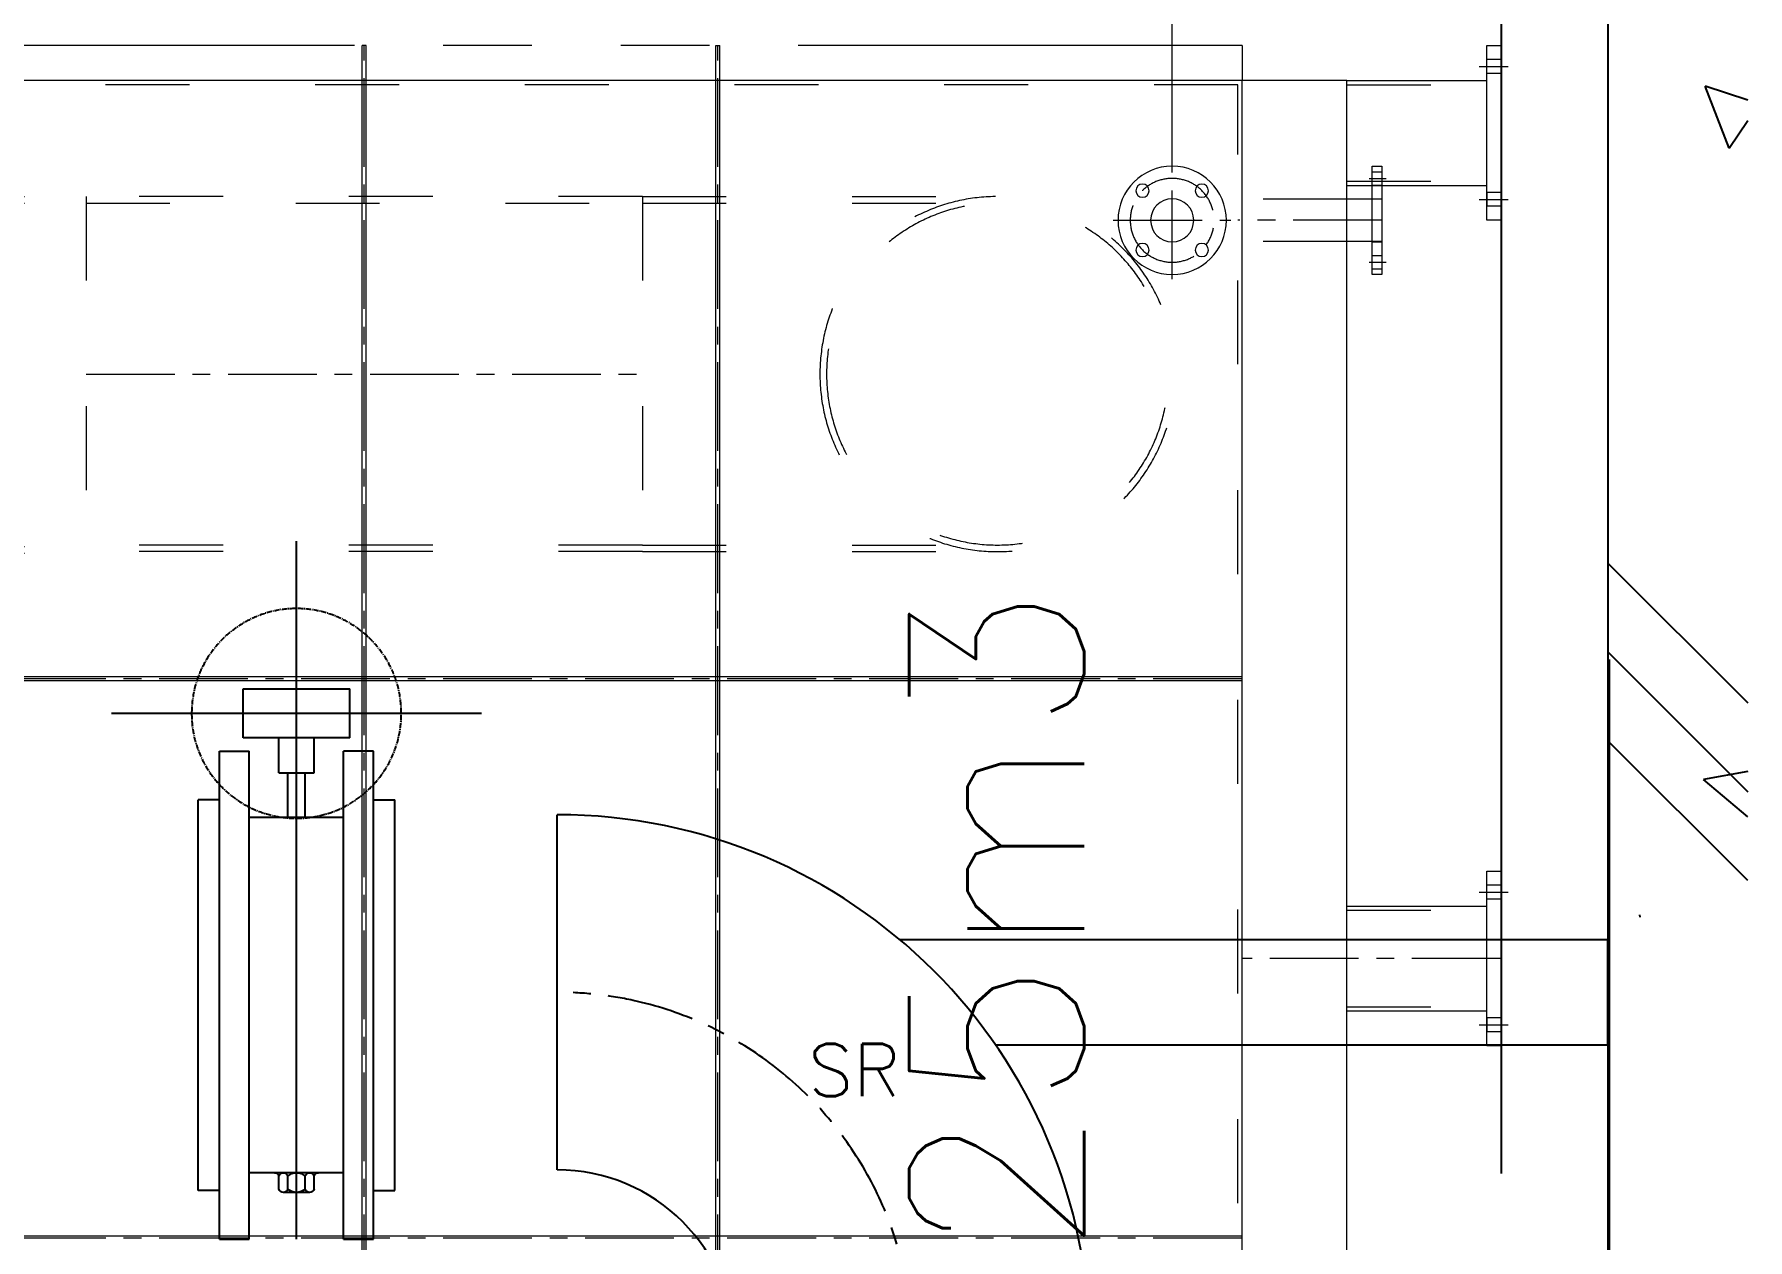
# Model space of a CAD drawing. Extents: x -181672 to 290600, y -29000 to 395522.
# Drawn here: x -6955 to -4504, y 45925 to 47650 of the extents above; entities that cross this region are included whole.
import ezdxf
from ezdxf.enums import TextEntityAlignment as Align

# ---------------------------------------------------------------- set-up
doc = ezdxf.new("R2010")
doc.units = 0
doc.header["$LTSCALE"] = 10
for name, pattern in [('XFM7P20PCW$0$ACAD_ISO03W100', [30, 12, -18]), ('XFM7P20PCW$0$CENTER', [2, 1.25, -0.25, 0.25, -0.25]), ('XFM7P20PCW$0$CENTER2', [1.125, 0.75, -0.125, 0.125, -0.125]), ('XFM7P20PCW$0$CENTERX2', [20.32, 12.7, -2.54, 2.54, -2.54]), ('XFM7P20PCW$0$HIDDEN', [9.525, 6.35, -3.175]), ('XFM7P20PCW$0$PHANTOMX2', [127, 63.5, -12.7, 12.7, -12.7, 12.7, -12.7])]:
    doc.linetypes.add(name, pattern=pattern)
for name, color, linetype in [('XFM7P20PCW$0$M-CWTR-CENT', 252, 'XFM7P20PCW$0$CENTER'), ('XFM7P20PCW$0$M-CWTR-VAVE', 252, 'Continuous'), ('XFM7P20PCW$0$M-HVAC-TEXT', 252, 'Continuous'), ('XFM7P20PCW$0$P-PCWR-20.7-P', 252, 'Continuous')]:
    doc.layers.add(name, color=color, linetype=linetype)
for name, color, linetype, lineweight in [('XFM7P20PCW$0$中心線', 252, 'XFM7P20PCW$0$CENTERX2', 9), ('XFM7P20PCW$0$假想線', 252, 'XFM7P20PCW$0$PHANTOMX2', 9), ('XFM7P20PCW$0$實線', 252, 'Continuous', 9), ('XFM7P20PCW$0$虛線', 252, 'XFM7P20PCW$0$ACAD_ISO03W100', 9)]:
    doc.layers.add(name, color=color, linetype=linetype, lineweight=lineweight)
doc.styles.add('XFM7P20PCW$0$Standard', font='txt.shx', dxfattribs={"bigfont": 'chineset.shx'})

# ---------------------------------------------------------------- blocks, each defined once
blk = doc.blocks.new('XFM7P20PCW$0$90h-20')
at = {"ltscale": 1000}
for p, q in [((4.36, 25.4), (4.36, 76.2)), ((29.76, 0), (80.56, 0))]:
    blk.add_line(p, q, dxfattribs=at)
for radius in [76.2, 25.4]:
    blk.add_arc((4.36, 0), radius, 0, 90, dxfattribs=at)
at = {"layer": 'XFM7P20PCW$0$M-CWTR-CENT'}
blk.add_arc((4.36, 0), 50.8, 0, 90, dxfattribs=at)
at = {"style": 'XFM7P20PCW$0$Standard'}
blk.add_text('SR', height=7.5, dxfattribs=at).set_placement((40.28, 35.92))
blk = doc.blocks.new('XFM7P20PCW$0$SL20')
at = {"color": 0, "linetype": 'ByBlock'}
for p, q in [((0, -34.925), (0, 34.925)), ((4.28625, 34.925), (0, 34.925)), ((4.28625, -34.925), (4.28625, 34.925)), ((4.28625, 27.94), (7.3025, 27.94)), ((7.3025, -27.94), (7.3025, 27.94)), ((4.28625, -27.94), (7.3025, -27.94)), ((4.28625, -34.925), (0, -34.925))]:
    blk.add_line(p, q, dxfattribs=at)
blk = doc.blocks.new('XFM7P20PCW$0$A$C4E284B51')
at = {"color": 1}
for p, q in [((57710.6, -10947.6), (57710.6, -9949.2)), ((57446.1, -10195.4), (57975.1, -10195.4))]:
    blk.add_line(p, q, dxfattribs=at)
at = {"layer": 'XFM7P20PCW$0$M-CWTR-VAVE'}
for p, q in [((57787, -10160.4), (57634.2, -10160.4)), ((57634.2, -10230.4), (57634.2, -10160.4)), ((57787, -10230.4), (57787, -10160.4)), ((57634.2, -10230.4), (57787, -10230.4)), ((57685.5, -10280.6), (57685.5, -10230.4)), ((57735.7, -10280.6), (57735.7, -10230.4)), ((57735.7, -10280.6), (57685.5, -10280.6)), ((57698, -10344.4), (57698, -10280.6)), ((57723.1, -10344.4), (57723.1, -10280.6)), ((57643.1, -10344.4), (57778.1, -10344.4)), ((57643.1, -10852.4), (57778.1, -10852.4)), ((57685.5, -10875.6), (57685.5, -10857.4)), ((57698, -10875.6), (57698, -10857.4)), ((57723.1, -10875.6), (57723.1, -10857.4)), ((57735.7, -10875.6), (57735.7, -10857.4)), ((57691.8, -10880.6), (57729.4, -10880.6)), ((57643.1, -10947.6), (57600.3, -10947.6)), ((57778.1, -10947.6), (57820.9, -10947.6))]:
    blk.add_line(p, q, dxfattribs=at)
at = {"layer": 'XFM7P20PCW$0$M-CWTR-VAVE', "linetype": 'XFM7P20PCW$0$CENTER2'}
blk.add_circle((57710.6, -10195.4), 150, dxfattribs=at)
at = {"layer": 'XFM7P20PCW$0$M-CWTR-VAVE'}
for centre, radius, start, end in [((57679.2, -10858.8), 6.43, 12.6804, 90), ((57691.8, -10858.8), 6.43, 12.6804, 167.3196), ((57710.6, -10870.6), 18.2, 46.3972, 133.6028), ((57729.4, -10858.8), 6.43, 12.6804, 167.3196), ((57742, -10858.8), 6.43, 90, 167.3196), ((57691.8, -10874.2), 6.43, 192.6804, 347.3196), ((57710.6, -10862.4), 18.2, 226.3972, 313.6028), ((57729.4, -10874.2), 6.43, 192.6804, 347.3196)]:
    blk.add_arc(centre, radius, start, end, dxfattribs=at)
at = {"layer": 'XFM7P20PCW$0$M-CWTR-VAVE', "yscale": 10, "zscale": 10}
for p, xscale in [((57643.1, -10598.4), -10), ((57778.1, -10598.4), 10)]:
    blk.add_blockref('XFM7P20PCW$0$SL20', p, dxfattribs=dict(at, xscale=xscale))
blk = doc.blocks.new('XFM7P20PCW$0$A$C73C75AB7')
at = {"layer": 'XFM7P20PCW$0$實線'}
for p, q in [((250, 20), (0, 20)), ((0, 20), (0, 0)), ((250, 0), (250, 20)), ((0, 0), (250, 0))]:
    blk.add_line(p, q, dxfattribs=at)
blk = doc.blocks.new('XFM7P20PCW$0$A$C1D1D25E1')
at = {"layer": 'XFM7P20PCW$0$中心線'}
for p, q in [((30, 41.3), (30, 0)), ((220, 41.3), (220, 0))]:
    blk.add_line(p, q, dxfattribs=at)
at = {"layer": 'XFM7P20PCW$0$實線'}
for p, q in [((50, 230.6), (50, 30.6)), ((200, 230.6), (200, 30.6)), ((210, 30.6), (230, 30.6))]:
    blk.add_line(p, q, dxfattribs=at)
at = {"layer": 'XFM7P20PCW$0$虛線'}
for p, q in [((56, 230.6), (56, 30.6)), ((194, 230.6), (194, 30.6)), ((20, 10.6), (20, 30.6)), ((40, 10.6), (40, 30.6)), ((210, 10.6), (210, 30.6)), ((230, 10.6), (230, 30.6))]:
    blk.add_line(p, q, dxfattribs=at)
at = {"layer": 'XFM7P20PCW$0$實線'}
blk.add_blockref('XFM7P20PCW$0$A$C73C75AB7', (0, 10.6), dxfattribs=at)
blk = doc.blocks.new('XFM7P20PCW$0$A$C201B59E9')
at = {"layer": 'XFM7P20PCW$0$中心線'}
blk.add_line((254, 796), (254, 0), dxfattribs=at)
at = {"layer": 'XFM7P20PCW$0$虛線'}
for p, q in [((0, 0), (0, 796)), ((9.5, 796), (9.5, 0)), ((498.5, 0), (498.5, 796)), ((508, 0), (508, 796))]:
    blk.add_line(p, q, dxfattribs=at)
blk = doc.blocks.new('XFM7P20PCW$0$A$C299C18AE')
at = {"layer": 'XFM7P20PCW$0$中心線'}
for p, q in [((84.1, 168.3), (84.1, 0)), ((168.3, 84.1), (0, 84.1))]:
    blk.add_line(p, q, dxfattribs=at)
blk.add_circle((84.1, 84.1), 60, dxfattribs=at)
at = {"layer": 'XFM7P20PCW$0$實線'}
for centre, radius in [((84.1, 84.1), 77.5), ((41.7, 126.6), 9.5), ((126.6, 126.6), 9.5), ((84.1, 84.1), 30.8), ((41.7, 41.7), 9.5), ((126.6, 41.7), 9.5)]:
    blk.add_circle(centre, radius, dxfattribs=at)
blk = doc.blocks.new('XFM7P20PCW$0$A$C1ae29330')
at = {"layer": 'XFM7P20PCW$0$中心線'}
for p, q in [((953.2, 380.6), (953.2, 2942.6)), ((1753.2, 380.6), (1753.2, 2942.6)), ((2659.2, 1636.6), (47.2, 1636.6)), ((2659.2, 1130.6), (47.2, 1130.6)), ((297.2, 180.6), (297.2, 386.6)), ((1353.2, 10.6), (1353.2, 380.6)), ((237.2, 198.7), (237.2, 174.6)), ((357.2, 198.7), (357.2, 174.6))]:
    blk.add_line(p, q, dxfattribs=at)
at = {"layer": 'XFM7P20PCW$0$假想線'}
for q in [(47.2, 2892.6), (97.2, 380.6)]:
    blk.add_line((47.2, 380.6), q, dxfattribs=at)
at = {"layer": 'XFM7P20PCW$0$實線'}
for p, q in [((950.2, 380.6), (950.2, 2942.6)), ((956.2, 380.6), (956.2, 2942.6)), ((1750.2, 380.6), (1750.2, 2942.6)), ((97.2, 380.6), (97.2, 2892.6)), ((47.2, 1633.6), (47.2, 1639.6)), ((47.2, 1133.6), (47.2, 1127.6)), ((219.7, 480.6), (0, 480.6)), ((2609.2, 380.6), (97.2, 380.6)), ((97.2, 230.6), (97.2, 380.6)), ((2609.2, 230.6), (97.2, 230.6)), ((267, 180.6), (267, 230.6)), ((327.3, 180.6), (327.3, 230.6)), ((374.7, 194.6), (219.7, 194.6)), ((219.7, 194.6), (219.7, 180.6)), ((219.7, 180.6), (374.7, 180.6)), ((247.2, 182.6), (247.2, 180.6)), ((266.4, 194.6), (266.4, 180.6)), ((327.9, 194.6), (327.9, 180.6)), ((374.7, 180.6), (374.7, 194.6))]:
    blk.add_line(p, q, dxfattribs=at)
at = {"layer": 'XFM7P20PCW$0$實線', "ltscale": 10}
for p, q in [((2659.2, 1639.6), (47.2, 1639.6)), ((2659.2, 1633.6), (47.2, 1633.6)), ((2659.2, 1133.6), (47.2, 1133.6)), ((2659.2, 1127.6), (47.2, 1127.6))]:
    blk.add_line(p, q, dxfattribs=at)
at = {"layer": 'XFM7P20PCW$0$虛線'}
for p, q in [((103.2, 386.6), (103.2, 2886.6)), ((263.2, 2542.6), (263.2, 2034.6)), ((272.7, 2542.6), (272.7, 2034.6)), ((763.7, 2542.6), (763.7, 2034.6)), ((773.2, 2542.6), (773.2, 2034.6)), ((263.2, 2034.6), (773.2, 2034.6)), ((263.2, 1238.6), (771.2, 1238.6)), ((263.2, 1238.6), (263.2, 730.6)), ((272.7, 1238.6), (272.7, 799.5)), ((761.7, 1238.6), (761.7, 799.5)), ((771.2, 1238.6), (771.2, 730.6)), ((2603.2, 386.6), (103.2, 386.6)), ((267, 230.6), (267, 386.6)), ((327.3, 230.6), (327.3, 386.6)), ((227.7, 194.6), (227.7, 180.6)), ((246.7, 194.6), (246.7, 180.6)), ((347.7, 194.6), (347.7, 180.6)), ((366.7, 194.6), (366.7, 180.6))]:
    blk.add_line(p, q, dxfattribs=at)
for radius in [254, 244.5]:
    blk.add_circle((517.2, 730.6), radius, dxfattribs=at)
at = {"layer": 'XFM7P20PCW$0$實線'}
for name, p in [('XFM7P20PCW$0$A$C201B59E9', (263.2, 1238.6)), ('XFM7P20PCW$0$A$C299C18AE', (213.1, 396.5)), ('XFM7P20PCW$0$A$C1D1D25E1', (47.2, 0)), ('XFM7P20PCW$0$A$C1D1D25E1', (1228.2, 0))]:
    blk.add_blockref(name, p, dxfattribs=at)
blk = doc.blocks.new('XFM7P20PCW')
h = blk.add_hatch()
h.set_pattern_fill('FP_2', color=256, angle=90, style=0, pattern_type=2)
h.set_pattern_definition([(135, (-3620.4, 35032), (-898.03, -898.03), []), (135, (-3747.4, 35032), (-898.03, -898.03), []), (135, (-3874.4, 35032), (-898.03, -898.03), []), (140, (-3620.4, 35032), (79.696, 910.92), [95.25, -1047.75]), (85, (-3620.4, 35032), (-955.284, -176.214), [76.2, -838.2]), (190.451, (-3613.7, 35107.9), (-875.583, 734.71), [80.95, -890.45]), (136.184, (-3874.4, 35032), (210.21, 1355.395), [142.88, -1571.62]), (186.636, (-3856.9, 35144.9), (-1237.14, 1187.01), [121.42, -1335.68]), (81.184, (-3874.4, 35032), (-1237.13, 1187.03), [114.3, -1257.3]), (111, (-3810.9, 35159), (511.326, 758.07), [95.25, -1047.75]), (56, (-3810.9, 35159), (-920.94, 309.01), [76.2, -838.2]), (161.451, (-3768.3, 35222.15), (-409.607, 1067.085), [80.95, -890.45]), (127.5, (-3620.37, 35031.98), (-422.775, 15.443), [3.353, -824.687, 3.353, -847.547, -841.375]), (127.5, (-3620.37, 35031.98), (-422.775, 15.443), [-1678.94, 3.353, -838.022]), (97.5, (-3620.37, 35032), (-500.903, 334.098), [3.353, -481.787, 3.353, -805.637, -320.675]), (97.5, (-3620.37, 35032), (-500.903, 334.098), [-1294.13, 3.353, -317.322]), (57.5, (-3620.37, 34748.77), (28.645, 677.955), [3.353, -314.147, 3.353, -2301.697]), (57.5, (-3620.37, 34748.77), (28.645, 677.955), [-320.853, -987.247, 3.353, -1311.097]), (47.5, (-3620.4, 34621.8), (-127.133, 740.647), [3.353, -409.397, 3.353, -654.507, -933.45]), (47.5, (-3620.4, 34621.8), (-127.133, 740.647), [-1070.61, 3.353, -930.097])])
h.paths.add_polyline_path([(-4503.81063, 43114.9955), (-4503.81063, 48325.16239), (-4703.81063, 48325.16239), (-4703.81063, 30764.09437), (-4503.81063, 30764.09437), (-4503.81063, 42537.6267)])
for q in [(-4703.81063, 43998.03959), (-4703.81063, 29638.51771)]:
    blk.add_line((-4703.81063, 49113.16), q)
at = {"color": 2, "linetype": 'XFM7P20PCW$0$HIDDEN', "ltscale": 30}
blk.add_lwpolyline([(-4701.66657, 44850), (-4701.66252, 47925), (-4856.73826, 47925), (-4856.74231, 44850)], close=True, dxfattribs=at)
at = {"layer": 'XFM7P20PCW$0$P-PCWR-20.7-P'}
blk.add_lwpolyline([(-5580.18179, 46204.12028), (-4703.81063, 46204.11792), (-4703.81063, 46354.11792), (-5716.53421, 46354.12065)], dxfattribs=at)
at = {"xscale": -1, "rotation": 90}
blk.add_blockref('XFM7P20PCW$0$A$C1ae29330', (-4846.67091, 47680.66911), dxfattribs=at)
at = {"layer": 'XFM7P20PCW$0$P-PCWR-20.7-P', "xscale": -1}
blk.add_blockref('XFM7P20PCW$0$A$C4E284B51', (51130.43622, 56873.44867), dxfattribs=at)
at = {"layer": 'XFM7P20PCW$0$P-PCWR-20.7-P', "xscale": 10, "yscale": 10, "zscale": 10}
blk.add_blockref('XFM7P20PCW$0$90h-20', (-6250.7832, 45771.12197), dxfattribs=at)
at = {"layer": 'XFM7P20PCW$0$M-HVAC-TEXT', "style": 'XFM7P20PCW$0$Standard'}
blk.add_text('>25m3', height=250, rotation=90, dxfattribs=at).set_placement((-5578.40425, 46252.31466), align=Align.MIDDLE)

msp = doc.modelspace()

# ---------------------------------------------------------------- block references
msp.add_blockref('XFM7P20PCW', (0, 0))

doc.saveas('drawing.dxf')
